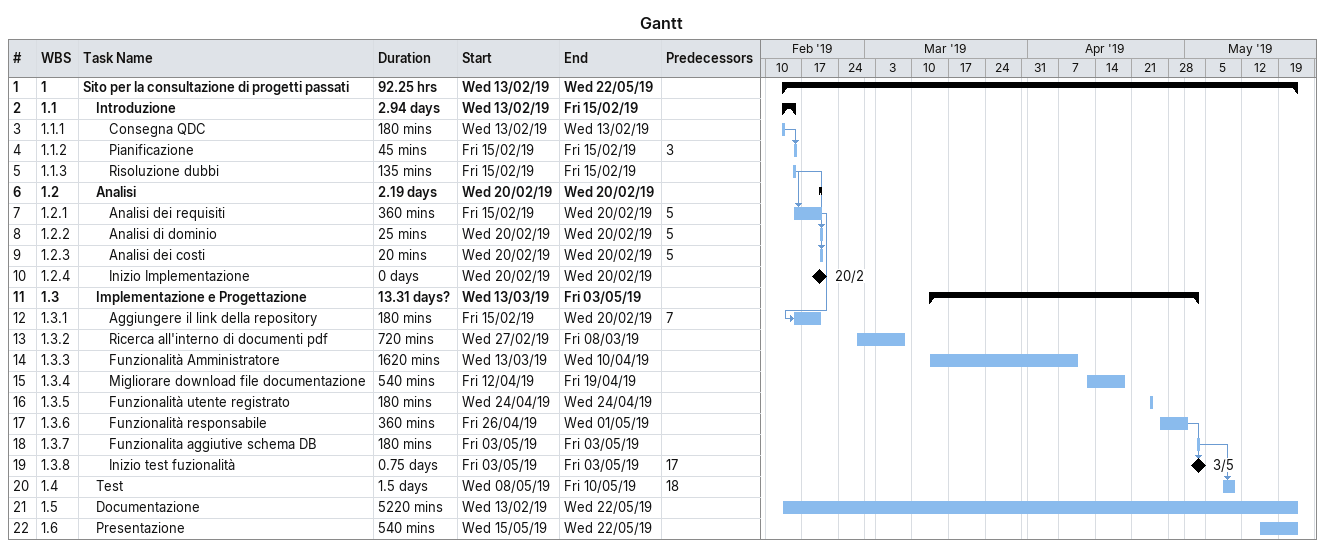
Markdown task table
Gantt

| ID | WBS | Task | Duration | Start | Finish | Predecessors |
|---|---|---|---|---|---|---|
| 1 | 1 | **Sito per la consultazione di progetti passati** | 92.25h | 2019-02-13 | 2019-05-22 |  |
| 2 | 1.1 | **Introduzione** | 2.94d | 2019-02-13 | 2019-02-15 |  |
| 3 | 1.1.1 | Consegna QDC | 180min | 2019-02-13 | 2019-02-13 |  |
| 4 | 1.1.2 | Pianificazione | 45min | 2019-02-15 | 2019-02-15 | 3 |
| 5 | 1.1.3 | Risoluzione dubbi | 135min | 2019-02-15 | 2019-02-15 |  |
| 6 | 1.2 | **Analisi** | 2.19d | 2019-02-20 | 2019-02-20 |  |
| 7 | 1.2.1 | Analisi dei requisiti | 360min | 2019-02-15 | 2019-02-20 | 5 |
| 8 | 1.2.2 | Analisi di dominio | 25min | 2019-02-20 | 2019-02-20 | 5 |
| 9 | 1.2.3 | Analisi dei costi | 20min | 2019-02-20 | 2019-02-20 | 5 |
| 10 | 1.2.4 | Inizio Implementazione | 0d | 2019-02-20 | 2019-02-20 |  |
| 11 | 1.3 | **Implementazione e Progettazione** | 13.31d? | 2019-03-13 | 2019-05-03 |  |
| 12 | 1.3.1 | Aggiungere il link della repository | 180min | 2019-02-15 | 2019-02-20 | 7 |
| 13 | 1.3.2 | Ricerca all'interno di documenti pdf | 720min | 2019-02-27 | 2019-03-08 |  |
| 14 | 1.3.3 | Funzionalità Amministratore | 1620min | 2019-03-13 | 2019-04-10 |  |
| 15 | 1.3.4 | Migliorare download file documentazione | 540min | 2019-04-12 | 2019-04-19 |  |
| 16 | 1.3.5 | Funzionalità utente registrato | 180min | 2019-04-24 | 2019-04-24 |  |
| 17 | 1.3.6 | Funzionalità responsabile | 360min | 2019-04-26 | 2019-05-01 |  |
| 18 | 1.3.7 | Funzionalita aggiutive schema DB | 180min | 2019-05-03 | 2019-05-03 |  |
| 19 | 1.3.8 | Inizio test fuzionalità | 0.75d | 2019-05-03 | 2019-05-03 | 17 |
| 20 | 1.4 | Test | 1.5d | 2019-05-08 | 2019-05-10 | 18 |
| 21 | 1.5 | Documentazione | 5220min | 2019-02-13 | 2019-05-22 |  |
| 22 | 1.6 | Presentazione | 540min | 2019-05-15 | 2019-05-22 |  |
